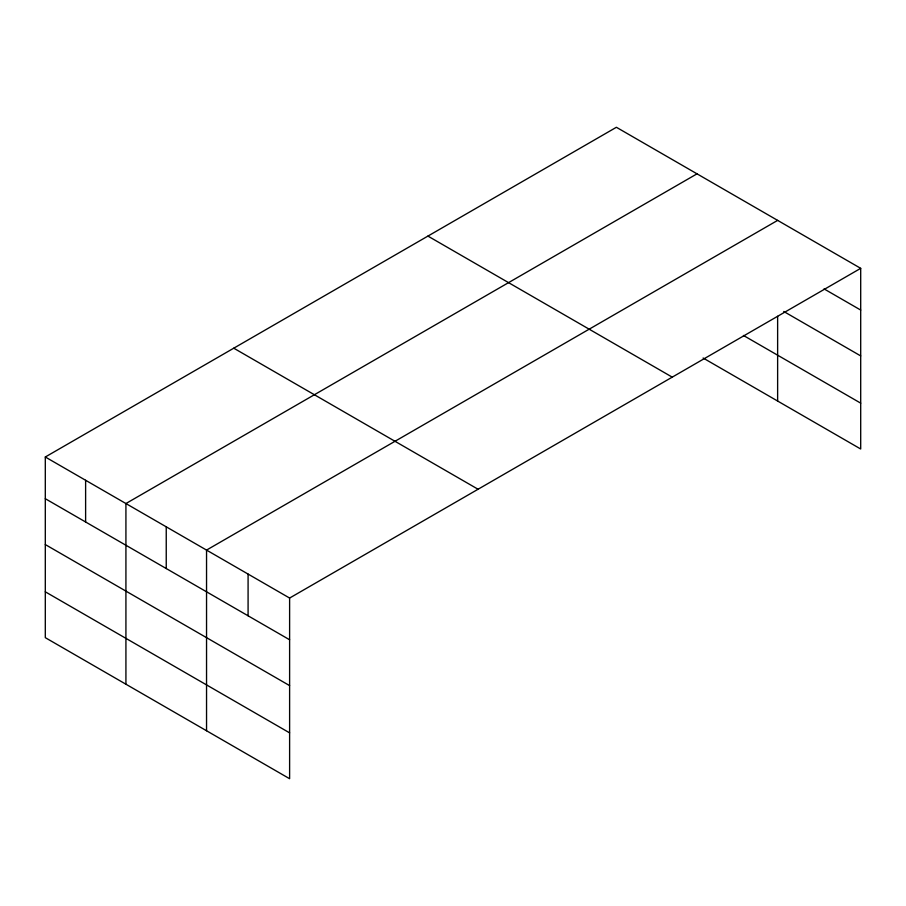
<?xml version="1.0" encoding="UTF-8"?>
<svg xmlns="http://www.w3.org/2000/svg" width="906" height="906" viewBox="0 0 906 906"><rect width="100%" height="100%" fill="white"/><g stroke="black" fill="none" stroke-linecap="round" stroke-linejoin="round"><path stroke-width="1.36" d="M860.7 268.335L616.386 127.282L45.3 456.998L45.3 637.665L289.614 778.718L289.614 598.051L860.7 268.335L860.7 449.002L703.113 358.017M697.008 173.839L125.923 503.543L125.923 684.211M777.631 220.385L206.545 550.089L206.545 730.757M824.052 288.901L860.7 310.056M783.735 311.471L860.7 355.911M743.43 335.447L860.7 403.147M427.926 236.092L672.241 377.145M233.759 348.187L478.074 489.251M45.3 456.998L289.614 598.051M45.3 498.708L289.614 639.772M45.3 544.563L289.614 685.615M45.3 591.811L289.614 732.863M777.631 316.285L777.631 401.041M248.085 574.076L248.085 615.786M166.24 526.816L166.24 568.538M85.617 480.271L85.617 521.992"/></g></svg>
